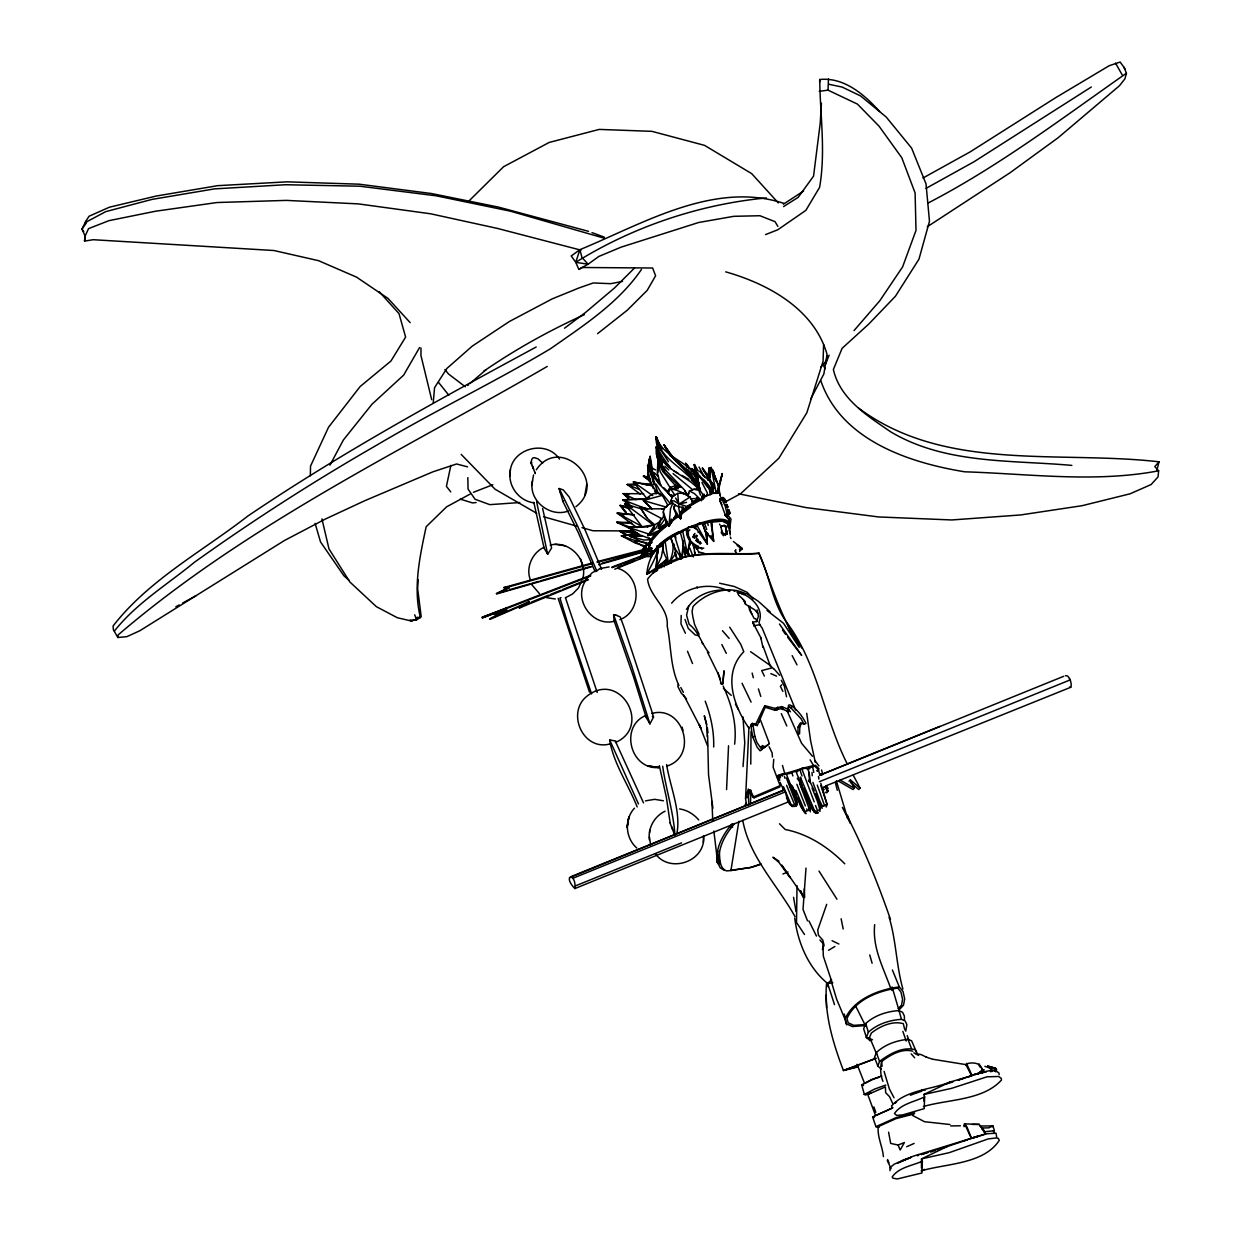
<?xml version="1.0" encoding="UTF-8"?>
<svg xmlns="http://www.w3.org/2000/svg" width="1241" height="1241" viewBox="0 0 1241 1241"><rect width="100%" height="100%" fill="white"/><g stroke="black" fill="none" stroke-linecap="round" stroke-linejoin="round"><path stroke-width="1.5" d="M420.963 347.992L420.963 355.546L431.682 399.68M713.11 492.786L717.918 493.003L722.309 473.597L717.655 490.552L717.655 493.065L719.253 493.282L718.368 484.828L714.397 475.132M695.069 553.874L693.362 544.163L693.703 547.638M727.846 511.618L727.878 509.368C727.179 519.095 733.09 510.749 727.846 511.292M716.274 493.344L711.14 467.5L708.053 480.376M734.625 744.181C737.045 723.844 731.507 704.345 723.146 686.009M690.291 541.821L687.467 553.827L683.496 546.024M827.638 788.547L825.932 786.08M707.618 735.417L708.533 774.694L712.908 808.248M646.902 545.047L642.574 549.949L645.909 545.109L649.214 545.171L648.717 548.289M711.946 801.422L712.753 820.534M801.252 782.419L800.352 777.114L813.879 809.148L816.33 812.871L817.959 812.638M689.856 539.54L687.467 553.827L686.304 548.894M656.086 571.403L656.132 568.812M310.328 475.799L310.529 466.12L328.539 427.23L360.154 386.525L390.962 361.007L405.621 337.087L399.013 313.632L379.125 291.604M680.673 513.945L680.564 518.785L678.005 516.023M791.417 805.657C785.196 801.515 787.926 792.689 782.637 788.392M797.017 885.702L796.52 922.466L804.509 934.489M924.638 1096.842L924.235 1108.616L902.812 1114.883L896.669 1115.411L894.451 1113.549C901.028 1103.761 914.617 1101.884 924.638 1096.842L923.8 1094.5L950.094 1082.028L972.23 1075.606M847.463 764.301C823.838 718.027 818.269 664.121 786.313 621.819C771.623 601.373 769.839 575.343 758.825 553.315C735.975 554.758 710.147 551.33 686.707 556.433M922.358 1161.219L921.923 1172.978L897.367 1178.95L892.931 1178.19L892.186 1176.949C898.655 1167.393 912.306 1165.687 922.358 1161.219L921.505 1158.892L921.442 1167.952M994.506 1070.781L994.057 1068.268L995.127 1068.051L995.561 1069.804M681.2 615.412L680.983 623.928L685.404 633.236M725.861 528.108L726.156 526.634L725.861 528.077L724.48 525.408L720.819 526.448L722.402 533.087M966.056 1064.995C966.553 1062.048 979.211 1062.296 979.149 1065.678M711.046 470.727L711.14 467.5L715.468 479.336M710.581 493.809C717.329 488.271 705.384 474.171 702.406 468.121C707.448 473.767 719.066 491.327 710.286 494.601L703.554 496.741L707.494 495.283L707.308 492.863L701.941 482.47M751.022 731.461L750.774 764.115M856.926 1067.167L843.43 1070.549C832.944 1042.843 823.915 1013.432 826.553 983.461M703.569 836.263C705.896 861.27 670.202 873.835 655.512 853.932M726.094 531.598L725.69 528.899L726.094 531.598L725.954 530.652M823.621 344.424L823.062 361.286L806.836 412.757L778.852 458.255L740.66 493.685L725.427 501.845L723.984 498.541L725.675 501.007L725.163 502.217L723.612 498.742L725.116 500.775M650.579 844.966L649.462 837.07M707.618 478.343L709.169 467.904L708.751 478.561M703.352 842.282L703.6 835.581M510.237 476.249C507.352 449.956 545.187 437.654 559.52 459.139M649.369 839.893C647.818 828.057 654.364 816.252 665.098 811.211M879.574 111.488C864.481 94.657 843.973 76.942 819.743 79.502C820.068 115.351 825.854 151.278 819.603 187.344L805.859 210.365L777.828 229.74L765.604 234.58M819.649 81.999L819.743 79.502M801.469 723.472L799.825 726.776L799.561 733.881L798.025 733.958L797.994 727.242L799.53 724.17L800.6 722.805L804.028 724.248L805.998 723.41C802.338 716.088 797.001 709.03 789.865 704.857L788.454 705.26L788.33 711.589L781.178 708.549L774.989 710.271L765.17 707.261L764.735 705.664L775.082 708.425L781.737 706.61L788.842 709.635M510.485 469.563C506.949 485.184 518.521 501.054 534.266 502.9M649.617 832.928L649.71 830.384M725.861 532.777L725.458 535.414M726.574 789.555L728.545 745.748M778.852 778.262C779.689 772.895 789.105 775.16 793.216 771.949C804.68 769.575 809.396 761.074 810.032 782.637M648.903 550.182C651.525 548.584 646.67 541.712 653.107 538.237L656.442 532.916M818.517 769.901L819.774 774.818L822.38 774.772M774.989 710.271L775.082 708.425M720.99 527.332L721.564 525.92L724.48 525.408M728.56 511.152L729.103 512.037L728.932 509.989C727.412 512.13 729.755 517.683 728.932 509.989M821.402 103.189L820.254 122.983L813.553 176.129L798.211 197.335L783.536 206.595M659.762 567.23L646.794 574.257C648.267 554.634 660.522 539.013 679.044 532.11C686.909 527.115 735.215 507.243 729.661 529.752M708.735 475.35L709.169 467.904M722.805 683.838L723.984 671.024L722.805 683.838L720.525 683.465M789.648 803.765L792.192 806.495L795.016 806.34L796.458 805.766L797.28 802.539L786.67 774.803M418.201 579.578L417.643 588.653L421.195 616.622L416.65 619.817L409.964 620.236L411.686 621.074L420.404 617.522C412.927 587.831 419.892 556.123 426.159 526.742L446.589 506.84L470.091 494.104M692.385 503.443C692.23 496.09 684.505 492.367 677.741 493.406L678.858 506.871L683.062 507.228L680.564 518.785L676.392 514.41L668.93 526.262L666.06 522.089M826.661 805.874L826.211 807.022M574.986 888.509C576.243 871.585 561.785 875.277 574.878 888.556L789.509 801.422M701.754 496.09L701.46 500.48L694.107 498.572L690.648 498.851M649.198 545.388L652.906 537.958L667.255 523.873M656.877 570.876L657.078 568.13M773.732 759.352L773.143 767.248L780.093 785.677L753.085 797.079L748.276 789.074L745.562 798.646L746.663 805.456M992.924 1126.89L992.986 1125.928L980.623 1126.006M646.67 517.59L639.844 506.995L648.097 508.826L664.493 508.841C661.825 511.788 665.3 516.147 662.042 518.769L659.421 522.058L658.475 528.387L662.865 526.68L667.208 522.802M730.173 590.53C714.832 588.25 697.907 593.477 688.662 606.291L686.583 615.148L689.112 624.27C699.164 632.041 700.917 642.931 709.014 652.844M743.033 766.581L744.771 742.878L742.956 716.91M748.975 726.838L745.562 798.646M754.481 723.612L753.303 726.109L751.146 726.373L752.434 723.208L757.227 725.582L765.17 707.261M721.735 532.73L721.517 530.559M720.261 501.411L721.89 504.684M665.269 560.343L656.024 568.316L658.009 547.064L662.291 543.155L657.575 547.436L663.361 545.699M805.998 868.08L803.02 909.42L807.55 920.9M678.858 506.871L674.887 505.071L671.303 501.535L670.683 500.697L672.327 497.362L668.325 493.282C666.246 486.488 678.036 484.393 678.579 486.937M711.993 536.624L712.07 535.197M832.153 982.686L823.341 956.222L822.876 943.315L819.929 939.995M649.477 462.102L650.16 456.471L652.518 470.246M730.173 535.073L729.987 531.195M649.539 545.683L649.679 544.116M995.747 1071.852L995.825 1071.045M85.365 224.543L85.676 221.456L89.042 216.244L109.472 207.185L156.102 196.062L217.656 185.669L287.074 181.838L359.068 184.18L431.449 193.534L498.277 207.061L588.56 231.338M663.33 546.102L661.406 556.837L656.024 568.316L666.401 560.234M777.052 709.914L777.254 708.053M891.752 990.427L892.093 986.967L899.322 1011.508M657.11 557.969L656.024 568.316M858.819 408.258C944.804 472.2 1058.79 450.281 1158.985 461.807L1154.797 466.632L1158.644 470.804L1158.008 476.947L1151.136 484.533L1130.101 493.794L1082.105 505.692L1020.598 514.953L951.769 519.963L878.504 516.939L806.107 507.585L738.581 493.778M582.774 578.539C588.063 559.675 569.231 539.99 550.213 545.14M569.479 877.728L783.567 790.036M693.316 544.21L696.728 549.08M738.876 821.294L730.918 870.546L726.59 870.918C718.663 867.893 720.152 857.795 719.128 851.047M748.757 805.13L748.401 791.96M643.8 553.579L646.514 556.433L651.385 556.433L652.533 554.339M687.731 529.318L687.964 534.576L690.182 539.215M410.182 322.644L388.014 298.429L356.508 277.115L318.518 260.672L273.935 250.511L93.215 239.715L84.528 241.095L85.102 236.085L88.561 228.623L108.929 220.665L155.497 211.234L216.989 202.531L286.345 200.39L358.292 203.881L430.643 213.793L497.439 228.422L581.067 250.186M711.14 467.5L709.619 478.033M648.066 466.337L650.16 456.471C650.563 465.266 651.773 475.194 659.064 481.105M694.184 534.219L692.943 537.136M1158.985 461.807L1156.938 470.308M649.043 546.226C647.678 542.208 654.1 535.585 654.426 535.104M719.144 854.832L719.408 862.262L717.22 862.464C715.266 847.603 723.115 834.371 732.143 823.698M730.173 525.284L730.996 519.064L727.133 514.162L725.256 506.188L722.06 499.549C721.905 494.694 726.699 500.154 725.489 502.481M750.417 803.439L751.038 790.284M467.562 466.849L456.579 463.979L432.737 471.89L364.916 500.65L325.359 519.048L284.484 540.487L139.706 630.816L126.83 636.649L117.817 637.502L118.159 634.911C247.037 524.385 401.417 451.026 547.203 366.467M658.351 549.143L657.792 553.579M725.69 515.977L719.889 500.464L720.137 498.603L721.641 498.789M84.528 241.095L85.272 235.821M810.373 811.847L799.902 784.11M651.432 543.201L651.82 542.131L649.819 541.805M688.708 527.952L670.497 537.601L673.925 546.924L681.588 558.559L683.341 543.418L680.301 532.296L684.846 529.643M737.061 553.998L735.494 551.733L735.804 549.67M695.612 528.325C694.526 529.628 697.194 521.003 702.422 523.283L705.85 532.947L707.37 544.054L696.651 529.131L692.044 526.479L688.259 527.161C683.962 534.638 691.299 544.07 698.605 546.35M819.277 91.307L828.026 90.159L828.476 78.912M683.76 549.251L681.588 558.559L679.665 553.827M712.489 493.36C710.178 482.423 698.497 476.466 691.485 468.633L692.928 471.549M827.142 356.089L826.413 360.604L820.844 367.119M762.92 647.352L760.826 637.75L752.682 622.129L756.529 621.601L758.468 616.327L757.119 609.92M828.383 790.408L828.228 791.339L826.925 790.936M706.672 537.974L707.494 533.01L708.006 533.708M536.314 469.812C559.303 434.846 609.176 480.841 575.902 506.716M703.849 494.973L702.918 494.43L703.275 498.742L704.035 494.135L704.283 497.331M568.378 510.982C550.104 518.04 527.89 500.278 532.529 480.81M661.763 509.182C666.107 508.81 667.891 503.412 672.327 502.745M531.737 485.479L533.537 474.977M678.253 684.396L677.881 686.583L681.262 693.099L686.552 698.885M777.393 708.937L777.719 707.013M584.93 494.88L586.76 484.362M810.823 398.718L823.853 373.991L827.064 354.414C814.189 309.056 768.195 283.941 725.706 271.857M668.325 493.282L670.404 488.52L678.362 488.721M699.645 543.605L700.017 541.619L700.296 543.713L695.813 540.564M817.881 769.265L817.183 771.188L817.897 769.125L814.453 765.961L807.627 768.8M450.855 465.453L446.419 486.348L450.762 491.917M531.35 463.436C531.784 466.616 529.938 457.076 534.375 457.65L538.005 458.798L542.643 463.048M660.584 519.39L658.475 528.387L666.634 523.392M666.619 764.58C670.109 786.872 680.859 810.311 677.028 832.897M666.417 507.29L666.727 505.925M722.309 473.597L716.879 493.096L717.655 490.552M996.663 1137.004L996.042 1133.204L985.928 1133.793L913.609 1156.069L894.28 1164.136L889.921 1167.719L889.999 1170.635M817.431 770.987L818.982 768.784L815.43 765.294C802.88 767.496 791.06 772.554 778.448 775.005L777.223 776.401L778.96 779.969M660.305 567.137L662.663 563.197M729.382 522.833L729.01 519.529L724.915 514.968M710.907 493.887L710.457 489.512L703.926 480.267M799.949 783.536L800.445 784.87M651.339 550.027C654.023 552.431 648.314 553.61 651.385 556.433L646.514 556.433L647.911 551.097L650.47 551.33L651.339 550.027L651.882 548.444L650.548 547.777L597.107 561.677M710.271 494.678L709.821 491.793M676.159 514.519L673.692 508.096L674.887 505.071M659.08 460.768L657.11 449.428C661.934 470.603 687.421 474.822 699.241 490.133L693.843 489.28L689.407 490.94L688.119 495.717L684.66 490.179L662.973 467.485L658.583 458.503L657.11 449.428L661.717 458.844L670.249 467.454M658.009 547.064C657.327 555.968 650.936 565.725 646.794 574.257L662.492 563.554M645.149 551.702L647.119 553.812L650.455 553.92L652.239 551.531M688.057 495.423L688.615 493.251M652.471 552.617L652.828 551.237L652.58 554.215L655.186 550.973M708.595 476.249L709.433 473.007L709.868 477.351M703.275 498.742L704.159 495.5L703.631 496.71M964.071 1125.571L964.521 1123.85L979.258 1124.408L985.54 1134.134L971.331 1138.462L965.374 1125.385L964.521 1125.044L964.04 1126.688M922.994 178.006L970.26 151.821L1055.455 97.806L1109.19 65.726L1120.142 62.05L1124.02 67.34L1126.456 73.219L1124.904 78.819L1119.506 85.707L1058.17 137.704L1010.019 172.778L927.229 226.793M747.78 797.668L750.029 789.664M781.178 708.549L781.737 706.61M912.787 1051.205C901.835 1048.056 890.138 1055.052 881.622 1061.52C880.071 1067.927 880.334 1075.202 882.956 1081.345M595.835 571.651L599.775 568.58L609.098 566.935M591.6 693.936L568.176 624.844L559.939 598.053L560.979 597.635M649.431 545.668L650.067 543.341M664.152 566.796L665.921 560.684L667.038 565.027M653.852 553.16C659.049 542.922 670.497 537.477 680.301 532.296M693.424 526.711L695.953 525.238M617.335 615.598L620.298 617.041L623.928 627.015L651.603 710.566L653.542 717.096L649.912 723.86L646.034 717.003L633.406 676.485L614.062 620.748L613.612 614.683L617.196 615.552M726.823 504.854C724.511 504.451 730.235 510.578 726.885 504.668M650.78 549.298L651.572 547.87M696.015 525.781L695.208 528.232M788.33 711.589L788.764 710.178M597.588 333.643L627.263 310.234L647.197 290.363L655.605 275.797L652.626 268.009L582.231 267.498L578.818 269.359L575.746 262.332L579.888 249.674C642.854 223.721 714.04 180.55 783.738 203.322M671.35 519.017L668.93 526.262L663.609 516.566M694.929 533.459L693.192 536.996L694.417 538.237M798.103 798.521L802.012 808.139L805.905 813.755L795.838 790.315M782.466 709.511L783.133 707.556M971.517 1138.276L966.879 1126.828L964.521 1123.85M644.436 545.838L641.442 555.41L644.219 553.502M689.763 504.978L681.511 510.734L680.704 512.626L689.996 505.894L703.957 498.137M877.868 1066.112L879.543 1061.381C889.316 1054.059 902.61 1046.318 915.113 1049.684L916.804 1052.864L911.608 1040.796L907.962 1039.353C896.483 1040.439 884.817 1044.519 876.363 1052.57L874.502 1057.456L877.868 1066.112L881.203 1069.044M755.459 724.837L764.735 705.664M1065.399 675.725C1069.075 674.282 1072.41 683.838 1070.812 687.25L825.761 785.91M725.535 526.541L725.83 525.703L725.566 526.634M653.852 528.247L654.472 526.587M826.692 904.348L817.726 930.067L818.455 935.202L822.799 940.12L824.086 945.316L822.333 949.489M643.474 548.925L644.467 546.288M644.746 551.811L641.442 555.41L642.962 551.361M711.714 525.424C714.397 520.522 704.748 522.228 710.829 521.778L713.668 541.402L706.765 533.211M585.163 581.362C573.342 600.365 592.934 627.248 614.59 621.167M870.05 1040.765L866.389 1037.352L868.359 1032.217C877.309 1024.027 889.564 1020.086 901.509 1019.357L905.154 1020.971L906.861 1024.523L905.759 1031.162M904.487 1019.931L904.332 1015.945L902.579 1012.33L898.996 1010.577C887.005 1011.384 874.672 1015.293 865.706 1023.53L863.658 1028.805L866.389 1037.352L872.485 1039.772M825.218 365.071L829.128 355.159M707.541 477.801L709.433 473.007M664.633 519.203L658.475 528.387M651.541 540.874C647.011 547.684 635.408 537.632 629.745 536.205L642 535.802M542.612 508.484L551.593 548.041L547.715 554.169L544.132 548.243L533.801 502.326M865.861 1025.531L852.35 1026.555L846.3 1023.747L844.95 1019.109C853.932 999.083 878.783 989.449 899.306 986.921L903.014 991.419L904.689 998.974L903.526 1005.132L898.763 1010.221M652.75 531.008L653.371 529.581M649.322 545.513L652.611 538.175L667.038 523.935M659.421 522.058L654.876 524.695L647.849 535.585L656.365 533.661L664.323 525.408M819.184 810.544L819.696 809.008L817.447 801.407L812.033 788.004M652.332 552.292L652.828 551.237M749.952 606.166L749.424 609.827L754.326 618.716M85.676 221.456L82.015 229.135L85.102 236.085M690.26 544.241L689.484 545.482M719.408 862.262C717.515 847.634 725.256 834.604 734.191 824.055M675.073 516.954L675.787 515.465L668.93 526.262L670.481 508.841L672.746 503.163M581.874 580.928L578.384 588.063L572.628 593.943L565.275 597.836M995.561 1069.184L995.934 1068.454L994.289 1068.036M697.349 535.678L696.154 537.834L697.085 539.68M692.106 501.209L698.978 499.89L701.46 500.48L703.29 495.671L703.787 496.617M652.921 552.012L660.445 543.434L678.858 531.675M329.982 465.127L343.369 439.997L371.99 404.225L403.635 375.139L419.567 347.542M744.414 806.262L746.213 802.896M729.01 530.636C734.858 511.649 699.428 524.85 691.78 526.556M892.713 1103.513L889.58 1096.718L885.686 1092.7L885.376 1086.914L867.754 1094.546L875.541 1115.55L892.341 1108.089M659.421 522.228L655.962 528.045L647.849 535.585L660.072 530.047M966.165 1065.119L971.579 1075.699L958.378 1079.98M646.794 574.257L648.593 571.248M963.047 1141.084L978.544 1135.98L972.153 1138.044M672.327 497.362L673.413 495.593L677.741 493.406M696.449 535.15L694.433 537.524M729.087 528.387L729.103 525.393L727.676 523.113L728.793 524.54M669.969 487.915L670.559 487.061M972.556 1137.919L978.606 1136.151L974.961 1137.314M651.013 541.526L658.94 532.342L671.784 521.639M641.473 269.421C618.514 303.145 583.146 325.809 550.275 348.876C493.484 382.724 433.761 411.252 376.923 445.038C314.206 481.074 253.273 520.134 194.449 562.251C167.38 584.527 136.293 603.297 114.374 631.095M683.062 507.228L681.961 508.826L686.257 508.407M975.162 1074.675L981.135 1072.519C986.719 1071.479 994.258 1068.408 998.958 1073.031L999.176 1074.644M686.413 609.284L688.662 606.291M978.389 1073.62L981.135 1072.519L972.37 1075.094L983.818 1072.208L975.178 1074.241L983.818 1072.208L981.321 1067.415M979.009 1063.847L983.787 1072.1L981.135 1072.519M634.446 808.201C624.052 819.355 625.371 838.063 636.804 848.037M991.559 1071.417L990.442 1071.557L991.9 1071.216M689.065 530.791L689.903 529.752M809.489 808.155L808.977 810.233L805.192 811.552M895.056 1103.249L896.235 1101.791M660.429 528.945L661.872 528.154L660.832 528.557M653.107 538.237L663.02 528.108L671.412 521.67M641.442 555.41L643.303 553.207M854.025 330.587L879.791 300.772L902.595 266.924L916.013 230.392L915.098 192.944L901.788 157.731L879 126.117L857.438 104.104L828.026 90.159M781.721 684.753L780.372 686.32L782.885 691.361M788.035 708.254L788.795 706.687L790.781 707.773L792.192 706.129M586.062 579.64L591.988 572.877L596.161 570.565M644.157 548.956L646.142 546.754L644.188 547.56M725.411 502.016L726.249 502.745L725.411 501.922M898.282 1008.638L901.555 1005.086L902.579 999.393L900.997 992.211L897.91 988.084C878.644 990.628 855.328 999.61 846.982 1018.504L848.208 1022.801L853.777 1025.361L865.768 1024.492M895.087 1103.202L896.607 1101.744M662.244 543.729L670.698 537.601C675.228 546.118 672.575 555.89 668.558 564.081C666.743 557.83 660.693 549.158 663.221 543.403M704.826 496.85L707.122 495.081L704.128 497.098M655.543 533.863L654.007 534.84L649.074 534.126L628.52 527.363L641.519 526.851L654.271 524.757M981.74 1128.627L983.88 1130.132L985.54 1134.134M763.603 747.997L768.629 744.274L763.603 747.997L760.64 746.803M634.539 267.994L614.605 287.881L585.566 312.422L564.546 328.198M849.015 781.256L850.38 779.906L860.137 788.19L858.741 789.54L850.411 782.435M468.741 201.197L503.567 166.728L549.205 142.436L599.232 129.405L651.928 131.344L704.562 145.368L751.689 173.631L778.309 202.919M809.132 767.931L809.597 768.955M667.1 558.915L665.734 560.265L666.184 564.593M696.651 524.772L707.37 544.054L706.051 531.334L705.85 532.947L702.422 523.361M850.38 779.906L854.366 788.206L853.001 789.524L838.761 781.287M831.532 979.785L827.685 983.508L834.51 1004.683M659.607 546.536L658.133 547.622M653.386 488.706L652.828 487.17M657.978 548.165L660.057 546.226M721.735 532.777L722.169 531.52M739.667 550.678L741.529 547.948L737.325 544.783M739.574 551.423L741.978 548.289L733.384 541.495M671.614 603.188C685.73 586.373 710.147 581.471 729.63 591.538M469.982 383.485L486.022 369.725M657.683 549.096L655 551.469M980.374 1066.081L979.583 1066.764L980.607 1066.36M796.458 805.766L796.691 804.37M870.779 1092.794L869.072 1093.817L870.918 1092.576M674.22 517.885L676.485 515.946M467.64 385.532L468.617 384.71M673.956 518.304L676.655 516.023M673.056 519.7L676.919 516.442M912.523 1115.612L914.633 1113.037L896.219 1117.598L875.929 1126.642L872.625 1116.962L892.962 1107.779M615.52 741.529L643.521 802.896M741.513 549.685L741.529 547.948M672.126 521.096L690.772 507.135M594.656 570.643L578.228 532.498L562.918 501.442L563.6 500.883M1126.456 73.219C1062.141 118.252 998.478 166.527 928.284 202.935M680.921 512.176L694.743 502.574M777.874 226.42L775.051 221.674L759.942 215.732L733.741 216.322L698.667 222.496L621.043 247.176L598.814 256.453L588.11 264.209L581.982 257.507L579.888 249.674L571.232 255.972L575.746 262.332C632.724 226.762 699.552 204.269 766.426 197.924M751.146 726.373L750.727 724.946L752.713 736.921L757.134 747.191L760.081 750.821L762.083 749.409L762.176 745.531L765.092 746.756M681.588 558.559L674.452 535.367L679.044 532.11M657.839 545.978L657.032 546.552L657.808 545.962M698.094 532.373L699.102 531.66M843.43 1070.549L875.758 1058.542M667.767 539.261L666.758 539.975M687.824 506.033L697.163 500.139M652.968 573.218L657.637 569.991M660.755 567.851L663.873 565.71M665.967 522.352L667.456 521.344M698.016 500.387L699.319 499.502M663.64 543.279L658.04 547.048M670.683 500.697L674.08 500.914L679.168 504.063L690.26 496.881M897.832 1163.081L911.034 1157.326L904.736 1159.715L908.924 1158.303M650.765 533.661L647.849 535.585M483.602 371.323C515.372 349.388 549.236 330.618 584.356 314.656M783.381 204.191L803.579 191.036M699.102 634.337L694.572 624.456L692.804 616.591L692.059 611.363L693.083 606.461C705.571 592.996 728.064 584.728 745.298 593.617L743.778 594.594L737.294 592.066L738.566 595.091L743.39 599.636L745.608 604.32L754.699 609.796L757.739 613.271M1091.304 87.01L974.092 161.702L926.003 188.384M866.109 1095.074L864.341 1094.407L861.657 1084.789L871.74 1079.499L881.762 1075.994M708.208 525.439L707.541 522.275L702.67 524.012M883.406 1156.628C882.522 1146.358 877.232 1137.268 878.209 1126.657L896.157 1118.575L912.275 1114.418M827.794 788.904C828.336 783.8 818.827 788.314 824.257 789.633M869.553 1093.399L864.341 1094.407L874.595 1089.071L885.764 1085.068M810.451 804.602L814.189 812.312L816.33 812.871M799.7 769.56L796.489 771.064M828.569 950.28L834.914 946.464M651.82 542.131L650.749 542.751M665.936 522.228L666.991 521.623M536.19 346.999C438.151 399.974 340.205 453.539 247.797 516.07C202.299 551.469 148.904 579.826 113.086 625.976L113.381 629.683L117.817 637.502M700.296 543.713L701.382 543.108M505.087 610.324L489.807 618.809L529.178 601.745L519.095 607.485L529.519 602.847M578.818 269.359L588.11 264.209L575.746 262.332M619.833 619.678C642.373 611.363 641.085 575.607 618.235 568.471M615.458 742.49C652.192 726.668 620.484 670.543 587.598 695.689C565.787 711.776 582.603 751.131 609.703 744.026M175.85 606.771L179.216 604.925M182.582 603.079L196.016 595.711M669.318 489.109C674.003 488.597 679.556 491.436 683.946 493.577L682.519 492.77L683.698 493.639M473.441 492.289L492.801 484.75M544.07 547.281C532.389 552.493 525.563 567.633 530.341 579.702M666.82 766.1C698.652 756.421 683.574 704.516 651.773 713.451M645.63 715.576C619.352 726.543 630.366 770.087 658.816 767.543L648.252 765.945L658.816 767.543M899.027 1162.367L904.317 1159.559M649.57 497.362L643.427 500.557L651.835 509.043M648.438 555.534L614.76 569.216M686.956 506.638L686.257 507.491M947.379 1146.451L921.551 1158.877L949.303 1152.641L988.162 1138.928L996.554 1137.904L998.291 1138.4L999.284 1140.355C983.617 1164.43 945.844 1163.469 921.132 1170.899L924.561 1169.363M779.953 786.856L754.047 797.839L753.085 797.079M665.331 565.012L684.939 556.775M591.941 566.687L496.586 593.989L508.826 587.614L496.322 593.462L507.972 590.127M601.482 569.014L584.868 529.411L569.216 497.052L563.259 489.9L559.133 488.52L562.918 501.442M902.75 1160.614L904.41 1159.839M906.706 1146.746L914.121 1143.426M819.169 810.171L815.942 811.397M646.421 554.044L611.891 567.059M656.768 546.211L657.73 545.807M792.425 786.034L788.749 783.087L788.407 780.48M720.137 498.603L722.293 497.703L724.248 500.914M719.889 500.464L722.06 499.549M691.097 526.929L693.735 525.734M783.49 786.747L790.765 803.873L792.689 805.347L795.946 804.075L796.505 804.928M639.829 558.683L645.165 556.48M572.613 878.395L785.305 791.898M819.587 775.206L939.871 726.373M820.161 775.144L1063.677 676.298M571.062 876.596L783.955 790.253M819.324 781.721L1069.928 680.006L1069.385 678.765M801.996 789.509L804.323 788.562M575.452 885.888L681.542 842.887M794.566 799.39L798.444 797.808M790.021 786.996L791.991 788.376L793.356 793.542M531.241 602.149L548.522 595.199M550.244 594.501L560.637 590.328M562.359 589.63L586.559 579.904M617.677 567.416L622.361 565.539M588.467 579.749L519.296 608.028L529.395 602.288L490.009 619.368L506.933 610.014L494.88 614.109L506.375 608.943L482.237 617.956L590.716 575.933M872.95 1079.36L864.636 1083.533L857.05 1064.313M898.081 1145.04L904.379 1142.542L900.19 1150.004L898.081 1145.04L890.681 1143.411L888.587 1132.18M782.9 874.005L788.035 871.989M590.483 575.328L482.004 617.335L506.142 608.307L494.647 613.504L504.978 609.998M612.123 567.664L644.575 555.518M658.195 547.855L659.623 547.297M623.913 564.919L634.477 560.885M910.398 1095.245L915.749 1093.243M752.713 736.921L754.776 736.146L752.884 724.573L753.303 726.109M724.946 514.968L727.133 514.162M879.233 1077.188L873.928 1078.956M651.168 549.794L598.783 564.733M726.202 516.566L728.389 515.791M916.51 1092.98L921.892 1091.134M937.529 1149.755L966.91 1139.983M1070.735 687.281L1069.758 686.956M967.623 1077.172L972.029 1075.451L966.444 1063.351M958.424 1080.12L964.397 1078.134M759.942 864.294L750.216 867.521L730.685 870.329M930.471 1152.098L935.761 1150.345M761.354 864.17L751.72 867.319L730.918 870.546M783.521 789.741L780.093 782.342M949.505 1083.005L952.793 1081.981M876.006 1058.232L845.462 1069.804L857.934 1066.546M980.669 1073.062L983.787 1072.1M921.442 1154.487L926.763 1152.858M921.318 1154.518L928.547 1152.3M992.862 1130.861L984.175 1131.776M946.867 1083.827L947.86 1083.533M633.996 553.998L601.963 563.259M674.592 487.604L681.014 486.674L680.099 486.581M509.074 588.156L503.986 587.505L592.019 563.057M646.034 717.003L647.383 716.6M799.809 769.436L801.981 776.013M504.203 588.11L592.205 563.693M917.363 1155.728L918.712 1155.34M686.521 502.341L679.168 504.063L675.6 497.998M509.648 589.661L529.923 583.859M531.644 583.363L538.501 581.409M540.223 580.912L581.377 569.138M583.099 568.657L589.956 566.703M950.094 1082.028C931.541 1089.707 905.573 1089.893 891.503 1106.01L892.077 1107.251M689.407 526.944L686.521 529.426C685.59 538.842 694.029 548.693 703.787 548.15M597.293 562.313L651.882 548.444M864.341 1094.407L869.414 1093.026M984.904 1066.36L991.668 1068.501L987.945 1067.26M981.135 1072.969L982.267 1072.627M519.777 502.543L489.823 504.653L475.039 499.254L468.043 489.063L467.841 477.645M980.731 1073.046L983.818 1072.208M729.863 513.479L729.01 512.347M771.297 668.077L761.695 670.605L764.347 676.066M645.46 800.879L654.612 799.328L663.392 800.771M652.006 539.649L643.846 540.037L629.745 536.205L640.713 536.003M787.616 799.871L788.469 801.655M797.994 727.242L799.825 726.776M662.71 766.24C665.44 787.213 673.506 811.862 674.902 834.852M657.342 493.127L662.353 495.345L667.689 504.978M635.795 553.564L643.04 551.842M1158.644 470.804C1094.857 482.951 1029.146 473.814 964.8 471.813C908.474 462.645 841.01 439.966 820.813 380.708M636.974 533.211L621.446 535.817L635.47 543.155L645.94 546.242M923.862 1094.469L951.614 1088.341L987.029 1076.8L998.617 1076.49L1001.301 1078.351L1001.44 1080.073C982.872 1100.519 948.264 1099.247 923.428 1106.507M622.532 281.381L610.758 283.677L593.214 282.964L579.407 287.803L552.183 298.879L509.337 321.543L472.2 346.161L446.822 368.515L434.567 387.657L433.233 402.813M711.496 522.182L722.324 521.173L728.405 524.09M616.001 741.125L609.672 739.915C613.209 762.982 628.489 784.824 637.176 806.914M639.053 534.08L621.446 535.817L635.764 540.812L646.375 542.782M795.621 710.007L762.346 628.473L759.833 624.719L753.752 625.712L754.264 626.379M713.373 493.406L719.485 493.189L720.509 496.772M715.917 492.956L716.833 492.972L714.351 492.941L717.794 492.677L714.351 492.941L715.297 492.972M691.454 527.053L692.819 526.867M832.804 982.825L827.685 983.508C808.341 967.887 797.73 942.353 794.721 918.014M781.023 774.477L785.631 774.198M982.205 1070.13L984.346 1069.913M739.419 549.111L742.102 549.236M476.094 502.558L472.433 502.9L460.318 499.13M758.825 553.315C721.455 557.007 673.987 545.311 647.554 579.144C649.586 597.014 668.883 607.144 667.208 626.131C671.319 645.956 670.031 666.836 678.967 685.528M640.278 494.104L627.263 484.517L635.361 483.881M802.291 768.396L804.013 768.272L801.919 768.427M815.601 813.32L817.974 813.15L817.292 812.343M662.353 495.345L643.427 500.557L651.292 508.003M742.351 593.772L745.298 593.617M717.329 854.816L718.244 863.752L720.416 863.643M632.103 506.917L622.749 499.813L646.608 499.177M646.421 498.835L622.749 499.813L628.954 503.319M690.818 527.394L692.633 527.332M645.909 545.109L649.214 545.171M631.467 522.445L616.824 522.306L631.762 529.411M980.933 1126.673L982.267 1127.991L988.782 1127.852L992.986 1125.928L994.398 1130.613M950.699 1125.928L960.41 1125.804M693.843 489.28L698.481 489.481L700.498 495.143M751.317 724.232L753.473 724.217M819.805 774.089L822.69 774.074L821.558 770.009M972.386 1124.439L979.258 1124.408M628.892 499.13L623.292 493.67L643.691 493.701M633.453 530.946L592.981 530.76L581.998 527.642M720.912 521.065L718.617 521.018L721.641 521.127M690.508 526.727L694.215 527.409M503.986 587.505L508.826 587.614M983.741 1071.867L986.269 1071.929M659.328 765.635L666.324 797.203L670.171 822.954M651.463 539.308L639.208 534.654L628.52 527.363L646.809 526.898L654.752 524.834L647.445 518.443L639.844 506.995L662.042 518.769M644.467 484.44L649.57 484.642M635.578 531.629L619.709 531.195L625.464 534.731M416.976 617.366L420.404 617.522M628.52 535.523L619.709 531.195L637.579 533.351M949.986 1124.517L924.483 1121.709L913.64 1116M632.134 527.906L616.824 522.306L631.902 523.423M1071.867 465.406C1010.748 459.884 945.425 464.382 890.635 431.806C867.397 415.766 840.079 399.013 833.378 369.492L842.096 348.349L868.684 324.134L895.413 296.273L918.961 259.183L929.478 221.301L926.019 183.87L911.623 148.144L886.276 117.104L860.649 95.976L842.189 87.087L828.972 84.279M639.208 489.419L627.263 484.517L635.873 485.169M530.869 462.288L531.706 462.366M642.202 483.463L650.005 484.161M633.965 514.767L617.289 513.122L637.036 527.689M696.154 489.264L698.187 489.202M633.98 514.891L617.289 513.122L641.457 526.137M966.413 1064.7L932.937 1059.271M647.43 553.238L650.625 553.626L650.47 551.33M991.497 1067.12L995.127 1068.051M726.063 504.466L727.459 507.864L726.512 504.854M695.705 528.588L696.651 529.131M656.598 493.344L652.487 493.871L643.427 500.557L666.045 507.073M627.046 514.612L620.159 505.444L627.155 506.437M555.037 544.272L565.586 545.869M546.692 597.681L555.316 598.984M628.877 497.734L623.292 493.67L628.784 494.523M916.215 1053.764L920.838 1054.493L926.934 1057.394M647.352 499.161L633.422 481.958L651.184 485.479M649.09 480.546L643.459 476.141L649.105 477.149M730.716 826.987L732.609 827.344M995.639 1068.392L996.709 1069.866M599.946 568.549L601.73 568.89M636.881 485.247L633.422 481.958L652.363 485.805M616.824 522.306L622.501 523.516M698.9 552.059L704.081 553.191M719.609 583.223L734.346 586.512L747.16 592.329L753.163 598.86M698.699 635.718L695.193 634.927L688.29 628.458L685.016 619.492M689.407 490.94L694.51 493.654L701.46 500.48L696.325 497.594M823.357 805.859L822.147 805.595L820.006 801.469L812.886 782.373M411.686 621.074L397.353 617.739L376.38 606.678L349.822 581.951L328.989 548.894L321.931 518.878M679.572 808.93C687.08 809.97 693.89 814.22 698.745 819.96M679.168 504.063L687.436 506.592M616.234 615.319L613.923 614.76M991.606 1067.353L994.057 1067.958M621.446 535.817L625.185 536.732M686.754 495.33L688.072 495.686L685.978 494.601L686.754 495.33L684.737 490.8M627.263 484.517L630.537 485.402M543.542 516.721L576.507 526.075M604.181 238.194L510.547 211.203L436.103 195.799L359.704 186.197L285.446 184.738L214.538 188.88L152.085 199.382L105.764 211.622L87.01 221.612L82.015 229.135L83.767 231.602M722.914 533.692L725.178 534.887L722.246 532.311M619.709 531.195L622.966 532.141M693.269 545.854L698.156 548.491M639.642 508.407L624.828 503.768L641.861 526.432M629.745 536.205L633.096 537.244M926.158 1057.099L932.394 1059.162M872.625 1116.962L874.285 1117.521M987.572 1065.6L992.909 1067.787M692.245 501.752L694.184 502.419M626.224 512.068L620.159 505.444L629.73 509.074M737.294 592.066C750.06 594.889 764.797 608.261 758.98 622.299L759.833 624.719M733.571 590.747L734.982 591.259M634.771 537.772L637.44 538.734M591.988 232.594L604.429 237.217M700.808 548.274L702.328 548.848L700.358 548.103M632.584 507.088L624.828 503.768L653.386 525.052M875.929 1126.642L877.403 1127.185M661.112 494.849L657.792 492.227L650.362 470.727L658.475 483.307L672.281 497.517M622.749 499.813L647.6 509.306M825.218 792.208L826.847 792.828L827.902 791.2L824.567 786.887M724.17 521.608L725.147 521.98M861.657 1084.789L863.503 1085.503M866.389 1037.352L869.739 1038.67M821.123 807.689L822.318 808.155M620.159 505.444L623.308 506.731M696.868 546.893L698.636 547.638M645.072 547.452L634.803 541.526M649.679 480.407L643.459 476.141L649.974 478.84M643.459 476.141L646.468 477.413M710.1 482.268L712.551 483.354L714.459 487.868M617.289 513.122L623.99 516.101M770.832 673.599L776.556 676.143M702.577 494.073L686.754 470.913L697.582 485.681M628.52 527.363L631.716 528.806M979.707 1125.711L980.483 1126.207M650.455 538.811L649.043 538.098M832.059 940.725L838.885 944.013M724.465 870.453L720.199 867.8L718.244 863.752M623.292 493.67L636.23 499.751M854.366 788.206L840.033 780M648.655 469.145L647.554 465.654L655.589 469.951M652.332 716.445L653.542 717.096M878.209 1126.657L879.28 1127.216M674.173 496.012L670.435 494.709L671.117 495.655M913.903 1052.864L918.619 1055.439M681.93 475.365L685.559 477.428M686.552 478.018L688.864 479.336M536.717 513.309L495.097 489.233L461.171 454.377M673.894 470.835L678.315 473.426M663.982 487.899L668.48 492.351M690.322 542.255L693.455 543.992M746.493 593.601L758.158 601.156L770.258 611.953M767.062 610.51L783.536 623.308L799.204 647.337L793.588 633.856M778.976 861.176L772.941 857.236L779.022 862.511L790.129 877.558L781.783 865.163L803.129 896.064L800.523 890.666L803.237 897.553M698 472.945L691.485 468.633L699.272 484.471M757.755 721.393L759.275 722.417M750.588 651.68L770.94 665.952M703.073 475.412L712.551 483.354M800.802 783.412L802.291 785.475M809.582 809.504L810.482 810.14L810.745 808.713L809.706 805.549L796.226 772.119M819.696 809.008L820.037 805.533L815.43 793.433M633.422 481.958L652.782 495.671M695.596 484.176L697.551 485.665M710.612 536.267L709.635 535.46M465.297 386.789L448.451 373.929L444.93 369.523M673.072 473.535L692.773 489.838M737.232 545.513L741.435 548.739M725.551 501.023L724.604 499.285M816.454 936.086L808.961 920.946M686.94 469.253L694.898 475.861L699.226 484.254M692.726 470.82C680.595 459.744 661.639 453.896 656.21 436.692C654.938 448.947 664.587 459.061 670.698 468.633M757.227 725.582L755.878 723.798M731.275 695.394L723.41 688.321M804.788 812.746L800.848 806.666L792.534 786.949L794.876 791.448M691.268 480.112L697.178 485.076M790.781 707.773L801.097 718.803L804.028 724.248M349.45 580.741L343.912 575.777L320.519 541.914L315.121 523.392M844.764 863.814C828.523 847.324 808.093 833.952 785.196 829.5L779.503 823.776M539.432 593.586L531.784 584.697M654.224 472.681L657.932 476.203M814.53 811.862L811.63 808.17L802.617 787.29M664.897 466.213L668.79 469.951M668.915 467.112L661.453 458.875L657.11 449.428L658.257 456.316M699.195 485.278L688.383 470.991L670.404 455.416L692.742 478.716M698.233 542.224L696.046 540.052M624.828 503.768L627.155 506.049M771.499 666.836L773.391 668.682M699.536 471.161L704.748 476.916M695.038 472.263L691.485 468.633L696.713 475.66M689.096 553.982L685.016 548.227M700.25 476.606L696.17 472.34L699.971 490.086L695.906 482.02L686.754 470.913M661.096 485.215L655 478.374L650.362 470.727L653.991 484.75M708.13 487.17L711.077 493.08M645.398 554.153L647.399 556.309M979.645 1065.29L980.374 1066.221M726.156 521.903L727.071 522.942M670.497 503.877L660.274 491.265L656.241 484.3M773.655 668.542L779.689 675.321M911.189 1053.842L914.664 1057.766M722.448 630.707L729.15 638.386M670.404 455.416L688.072 471.766L700.141 488.504M812.483 756.296L801.593 743.297L787.197 711.046M791.494 787.787L791.913 788.485L791.432 787.709M787.585 637.222L801.639 655.357L779.457 624.052M690.353 476.311L694.712 482.066M711.326 536.872L712.086 537.787M727.691 506.824L727.102 505.878M668.465 461.699L657.389 444.867L656.21 436.692L660.134 446.046M689.841 555.921L684.318 547.839M761.803 749.517L756.839 742.304L754.776 736.146M438.507 382.352L448.854 395.259M982.267 1127.991L983.182 1129.124L982.438 1128.24M678.036 515.108L673.677 508.019M694.138 480.593L695.518 482.408M788.438 709.154L790.486 711.853M670.404 488.52L674.933 495.206M814.965 760.624L818.936 765.93M662.446 448.932L659.111 444.216L656.21 436.692L657.234 444.387M670.109 487.666L660.165 471.673L658.071 458.968L663.687 471.239L679.494 486.643M779.472 779.239L779.736 780.263M675.166 460.178L664.059 444.821L670.419 456.005M647.275 718.725L646.421 717.531M655.388 478.374L650.362 470.727L651.416 476.094M691.935 471.518L686.8 464.274L688.786 468.772M705.679 531.691L707.851 534.747M721.207 532.637L723.425 535.771M656.784 491.7C648.236 482.066 646.716 468.524 650.16 456.471L650.3 461.9M707.758 487.341L696.17 472.34L699.086 483.742M782.528 630.056L785.569 634.368M663.966 467.795L666.153 470.882M698.931 476.311L696.17 472.34L698.264 478.747M797.249 778.324L800.429 782.9M702.654 643.707L701.91 642.574M729.708 627.217L740.737 644.281L743.809 651.727C722.169 673.646 733.648 705.881 748.804 728.002M662.834 461.512L660.305 457.82L656.442 446.76L656.582 453.973L658.599 462.148M697.659 539.106L698.559 540.44M836.961 899.229L818.998 871.073M810.264 782.156L814.282 790.827M719.516 524.198L720.106 525.083M894.032 1097.789L889.347 1088.853L884.073 1071.402M702.406 468.121L710.612 482.144L712.474 491.017M675.911 485.991L662.57 471.285L658.071 458.968L657.296 472.712L660.414 484.378M664.974 470.37L658.723 458.363M662.539 463.172L659.421 457.82L657.11 449.428L658.924 455.866M758.84 552.788C771.871 585.116 780.961 619.6 802.012 648.236M993.281 1130.799L994.429 1132.583M670.9 455.385L664.059 444.821L667.627 451.786M743.39 599.636L744.786 601.869M695.41 484.145C684.132 467.655 659.405 458.674 656.21 436.692L657.141 441.129M818.75 803.129L821.713 806.712L827.173 804.959L820.828 783.335M663.904 471.689L657.901 458.984L656.442 446.76L660.228 458.069M694.898 471.89L694.355 464.553L698.28 471.068M810.125 759.849L813.413 765.34M855.297 1005.319L865.442 1025.64M753.876 624.161L752.682 622.129L753.147 623.866M827.747 985.85L828.352 986.874M687.405 466.647L686.04 463.622L687.716 466.523M769.11 746.694L772.135 752.977L772.429 757.103M1124.02 67.34L1125.23 69.434M547.545 553.827L536.608 501.674M792.41 786.747L793.34 788.376M1115.55 63.136L1122.19 74.863M699.009 467.035L703.942 475.877M694.324 551.795L695.348 553.641M735.463 704.159L738.442 709.557M991.528 1068.532L992.49 1071.479M654.534 490.878L656.163 493.856M559.133 488.52L578.104 527.084L596.688 570.798M546.8 552.462L547.715 554.169M696.884 586.884L697.442 587.924M860.137 788.19L853.219 775.175M699.459 489.28L697.861 486.239L700.219 490.397L699.676 487.961M680.813 687.53L683.372 692.354M792.146 655.62L797.017 664.866M638.479 803.982L609.672 739.915M683.744 695.131L701.041 728.56L699.148 724.341L707.525 745.701M994.786 1069.866L995.406 1071.061M781.318 680.254L784.39 686.242L786.515 696.775M803.796 789.121L809.737 802.756M666.277 520.398L663.19 511.866M721.843 644.544L726.311 653.355M751.1 702.096L742.04 683.264M793.278 634.601L796.598 641.194M846.858 815.492C864.093 848.86 878.24 884.042 890.464 919.333M842.391 807.395L850.38 823.264L847.432 815.135M651.866 485.696C646.514 477.04 647.492 465.902 650.16 456.471L650.144 471.906M722.774 497.377L724.248 500.325M686.04 463.622L687.53 466.616M744.709 600.877L745.608 604.32M707.37 651.975L718.027 673.599L721.517 684.303M750.836 791.308L754.047 797.839M795.341 792.363L796.148 794.1M891.085 1168.65L887.299 1160.583M822.83 364.047L825.125 368.887M770.521 666.588L763.106 646.22M892.403 969.997L899.306 986.921M796.862 784.296L805.362 805.952M794.131 803.563L786.561 785.274M661.779 464.692L659.018 458.612L656.442 446.76L656.442 454.128L658.49 462.521M695.705 470.804L694.355 464.553L696.449 469.207M652.208 475.861L650.362 470.727L653.666 479.073M795.031 916.618C777.378 884.895 749.548 857.376 742.754 820.41M748.525 606.446L752.077 614.357M698.807 552.602L696.961 548.212M670.047 822.938L674.701 834.914M1069.649 679.37L1070.207 680.642M781.334 713.668L786.778 725.954M686.707 466.88L685.637 463.312L686.909 466.213M705.648 540.13L707.37 544.054M683.651 548.196L685.932 556.976M889.068 917.099C896.188 940.321 896.235 965.451 902.89 989.015M786.313 621.819L791.96 634.958M755.629 618.53L756.979 621.679M844.95 1019.109L836.605 999.129L830.555 979.025M887.579 1159.559L888.99 1162.817M820.797 785.491L826.863 803.579L826.149 805.083L824.334 804.99L817.261 785.088M652.518 479.166L654.596 484.068M801.67 768.427L814.22 801.888M876.735 1054.276L869.6 1037.243L871.368 1033.039C879.916 1026.291 892.434 1020.521 903.308 1023.67L904.798 1029.844M535.305 473.612L532.327 465.825M714.707 475.986L718.849 487.341M786.329 777.859L796.086 803.191M687.498 651.246L692.525 663.547M533.041 467.578L533.351 468.353M531.024 462.629L533.506 468.741M817.136 809.706L815.461 805.456M672.7 829.438L671.567 826.661M689.717 547.979L693.269 556.961M806.712 808.868L807.208 810.109M907.187 1035.599L909.001 1040.237M414.696 614.807L416.65 619.817M801.065 786.298L801.422 787.337M791.556 771.949L792.906 775.966M730.329 537.012L730.949 538.61M712.412 490.024L712.706 491.11M760.221 719.377L769.436 743.638M717.934 672.669L720.4 679.106M907.962 1039.353L911.421 1048.474M658.102 453.57L659.188 456.455M613.612 614.683L631.514 665.486L649.912 723.86M652.394 471.782L654.069 476.234M673.599 831.873L674.685 834.852M647.554 465.654L648.655 468.617M735.075 550.585L735.494 551.733M670.792 561.77L671.04 562.964L670.249 560.374L671.04 562.964M534.762 472.138L535.057 472.93M706.734 529.488L704.376 522.895M597.216 692.494L565.617 598.178M589.475 692.121L558.14 598.271M873.85 1106.879L875.82 1112.293M876.363 1052.57L879.543 1061.381M714.164 475.334L716.383 481.617M645.475 546.831L646.313 549.189M677.214 558.621L675.787 554.774L676.485 558.372M990.225 1068.315L990.69 1069.664M705.214 701.181C710.736 715.762 714.18 731.337 713.668 746.989M660.631 467.299L658.071 458.968L658.056 472.325M685.637 463.312L686.831 466.833M812.529 766.085L813.739 772.414M902.89 1031.411L906.194 1041.059M847.665 818.579L836.372 780.853M559.489 489.559L560.885 494.073M675.026 535.057L675.957 537.958M809.675 781.783L808.558 780.403L809.675 781.783L808.729 772.073M727.598 525.626L728.203 527.503M758.406 688.91L760.795 696.449M694.355 464.553L696.403 471.239M865.706 1023.53L868.359 1032.217M780.077 775.067L780.449 777.735M898.996 1010.577L901.509 1019.357M869.755 954.965L872.113 963.249M682.069 727.133L683.031 730.561M782.497 765.495L784.87 774.058M580.524 558.838L582.805 566.982M706.672 724.356L704.314 715.778L706.548 724.465L707.215 736.549M890.386 987.464C882.972 966.894 872.33 947.535 874.672 924.654M714.878 478.824L713.296 471.285L715.824 480.701M784.405 776.37L784.901 778.278M815.337 762.362L810.652 741.001L806.712 713.265M684.318 549.747L685.404 555.751M673.987 544.085L674.484 546.118M835.503 783.149L837.287 790.269M752.139 673.087L753.303 677.741M682.628 530.869L687.467 553.827M818.455 776.447L818.626 777.378M651.06 466.942L651.835 470.292M818.858 779.069L818.641 777.502M657.559 451.057L656.442 446.76L657.001 451.197M679.851 554.075L680.657 559.334M844.268 1014.052L846.626 1024.88M713.296 471.285L714.987 479.181M665.114 541.216L668.558 564.081L674.84 554.587L675.011 552.679L675.973 555.379L674.747 547.746M841.134 918.79L843.182 928.997M688.041 531.955L688.538 534.452M793.557 897.305L796.024 911.468M712.753 469.765L713.559 474.341M726.59 530.279L726.73 531.086M726.621 531.427L727.071 534.219L726.528 530.76M726.528 530.838L727.071 534.219M647.74 472.666L649.043 480.965M782.078 774.648L782.311 776.121M658.831 464.382L658.071 458.968L658.102 467.671M716.988 856.942L713.87 831.067M678.532 506.545L680.564 518.785L680.316 516.287M647.43 526.06L647.585 527.239M707.354 727.769L707.99 732.857M760.826 637.75L760.935 638.65M819.68 807.922L819.96 811.474M711.884 524.99L713.668 541.402M778.402 776.385L778.619 778.402M881.622 1061.52L882.087 1066.314M729.863 532.094L729.941 533.025L729.708 530.248M719.547 492.01L719.842 495.128M811.986 772.476L812.25 775.718M728.7 513.014L728.777 514.131L728.684 512.719M683.341 543.434L683.481 546.707M648.329 465.918L648.438 467.795M786.639 797.374L786.716 798.459M719.222 488.69L719.408 492.134M923.94 1097.913L924.095 1101.31M804.323 888.789L804.649 897.414M716.972 855.033L717.22 862.464M826.196 995.173L826.584 1007.863M675.182 484.89L676.841 486.937L675.182 484.89M663.283 549.22L662.989 551.671L663.283 549.158M628.892 816.966L627.108 827.483L628.892 816.966M716.879 493.08L715.979 491.793L716.879 493.096M712.567 493.235L711.171 493.608L712.551 493.344M675.259 504.932L674.142 506.607L675.259 504.932M982.794 1069.882L977.955 1073.744L982.794 1069.882M797.529 771.204L796.769 771.747L797.637 771.157M652.471 553.641L650.455 553.92L652.471 553.657M925.305 1089.707L921.939 1089.877L925.305 1089.722M729.01 519.529L728.172 518.366L728.994 519.529M745.283 603.374L745.283 603.374M683.341 543.418L682.752 540.471L683.341 543.418"/></g></svg>
